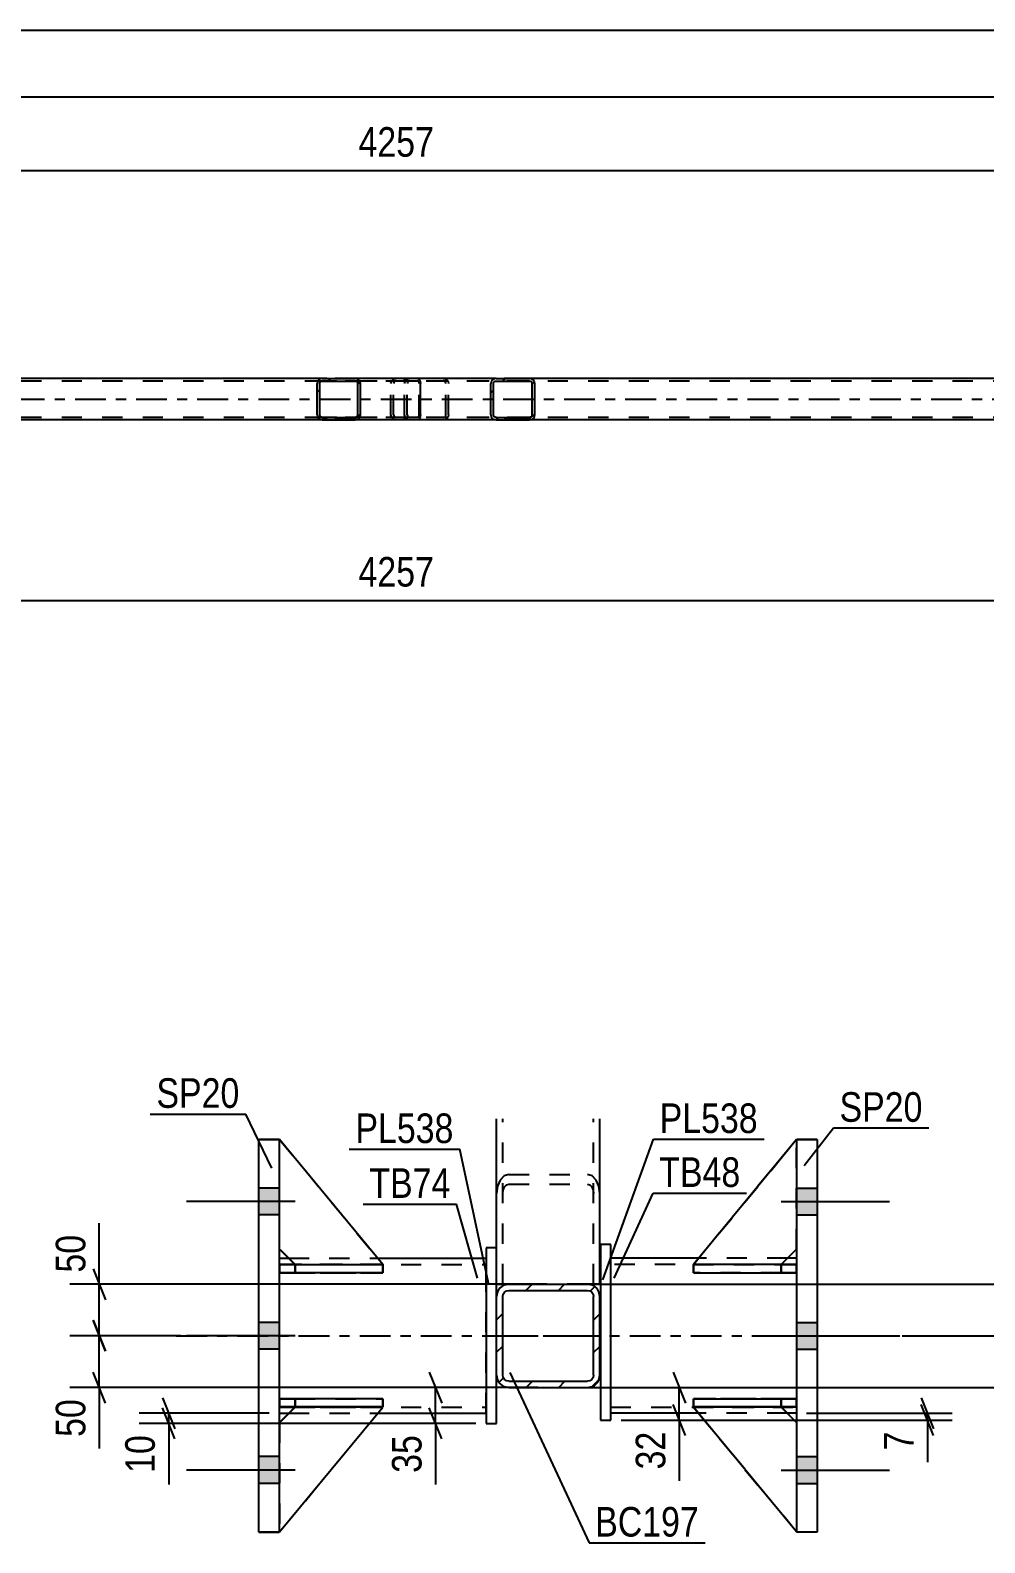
# Model space of a CAD drawing. Header units: millimetres. Extents: x -121 to 720, y -428 to 166.
# Drawn here: x 119.4 to 211.8, y -315.6 to -169.1 of the extents above; entities that cross this region are included whole.
import ezdxf

# ---------------------------------------------------------------- set-up
doc = ezdxf.new("R2010")
doc.units = ezdxf.units.MM
doc.linetypes.add('DXK_LINE_DOT2', pattern=[3.9198, 1.9599, -1.9599])
doc.linetypes.add('DXK_LINE_DOT3', pattern=[5.9187, 2.979, -0.9799, 0.9799, -0.9799])
doc.styles.add('Arial Narrow', font='ARIALN.TTF', dxfattribs={"height": 0.2})

# ---------------------------------------------------------------- blocks, each defined once
blk = doc.blocks.new('Part-318895430-5727 - 5565')
at = {"linetype": 'Continuous'}
h = blk.add_hatch(dxfattribs=at)
h.set_pattern_fill('', scale=0.7, style=0, pattern_type=0)
h.set_pattern_definition([(45, (168.1936, -203.1576), (-1.57154, 1.57154), [])])
h.paths.add_polyline_path([(168.23, -203.34), (168.19, -203.16), (168.08, -203), (167.92, -202.9), (167.72, -202.86), (164.49, -202.86), (164.29, -202.9), (164.13, -203), (164.01, -203.16), (163.98, -203.34), (163.98, -206.38), (164.01, -206.57), (164.13, -206.72), (164.29, -206.82), (164.49, -206.86), (167.72, -206.86), (167.92, -206.82), (168.08, -206.72), (168.19, -206.57), (168.23, -206.38)])
h.paths.add_polyline_path([(167.96, -206.47), (167.9, -206.55), (167.82, -206.6), (167.72, -206.62), (164.49, -206.62), (164.39, -206.6), (164.31, -206.55), (164.25, -206.47), (164.23, -206.38), (164.23, -203.34), (164.25, -203.25), (164.31, -203.17), (164.39, -203.12), (164.49, -203.1), (167.72, -203.1), (167.82, -203.12), (167.9, -203.17), (167.96, -203.25), (167.98, -203.34), (167.98, -206.38)])
at = {"color": 7, "linetype": 'DXK_LINE_DOT2'}
for p, q in [((155.63, -203.34), (155.67, -203.16)), ((155.63, -206.38), (155.63, -203.34)), ((155.9, -203.25), (155.88, -203.34)), ((155.88, -206.38), (155.88, -203.34)), ((155.96, -203.17), (155.9, -203.25)), ((155.94, -202.9), (156.14, -202.86)), ((156.04, -203.12), (155.96, -203.17)), ((156.14, -203.1), (156.04, -203.12)), ((156.9, -202.86), (156.14, -202.86)), ((167.72, -203.1), (156.14, -203.1)), ((159.37, -202.86), (159.57, -202.9)), ((159.47, -203.12), (159.37, -203.1)), ((159.55, -203.17), (159.47, -203.12)), ((159.61, -203.25), (159.55, -203.17)), ((159.63, -203.34), (159.61, -203.25)), ((159.63, -206.38), (159.63, -203.34)), ((159.84, -203.16), (159.88, -203.34)), ((159.88, -206.38), (159.88, -203.34)), ((167.72, -202.86), (164.49, -202.86)), ((155.67, -206.57), (155.63, -206.38)), ((155.88, -206.38), (155.9, -206.47)), ((155.9, -206.47), (155.96, -206.55)), ((159.55, -206.55), (159.61, -206.47)), ((159.61, -206.47), (159.63, -206.38)), ((159.88, -206.38), (159.84, -206.57)), ((156.14, -206.86), (155.94, -206.82)), ((155.96, -206.55), (156.04, -206.6)), ((156.04, -206.6), (156.14, -206.62)), ((167.72, -206.62), (156.14, -206.62)), ((156.9, -206.86), (156.14, -206.86)), ((159.37, -206.62), (159.47, -206.6)), ((159.57, -206.82), (159.37, -206.86)), ((159.47, -206.6), (159.55, -206.55)), ((164.49, -206.86), (167.72, -206.86))]:
    blk.add_line(p, q, dxfattribs=at)
at = {"color": 2, "linetype": 'Continuous'}
for p, q in [((164.49, -202.86), (156.9, -202.86)), ((164.01, -203.16), (163.98, -203.34)), ((163.98, -206.38), (163.98, -203.34)), ((164.23, -203.34), (164.25, -203.25)), ((164.23, -206.38), (164.23, -203.34)), ((164.25, -203.25), (164.31, -203.17)), ((164.49, -202.86), (164.29, -202.9)), ((164.31, -203.17), (164.39, -203.12)), ((164.39, -203.12), (164.49, -203.1)), ((164.49, -202.86), (167.72, -202.86)), ((164.49, -203.1), (167.72, -203.1)), ((167.92, -202.9), (167.72, -202.86)), ((167.72, -203.1), (167.82, -203.12)), ((167.82, -203.12), (167.9, -203.17)), ((167.9, -203.17), (167.96, -203.25)), ((167.96, -203.25), (167.98, -203.34)), ((167.98, -206.38), (167.98, -203.34)), ((168.23, -203.34), (168.19, -203.16)), ((168.23, -206.38), (168.23, -203.34)), ((163.98, -206.38), (164.01, -206.57)), ((164.25, -206.47), (164.23, -206.38)), ((164.31, -206.55), (164.25, -206.47)), ((167.96, -206.47), (167.9, -206.55)), ((167.98, -206.38), (167.96, -206.47)), ((168.19, -206.57), (168.23, -206.38)), ((164.49, -206.86), (156.9, -206.86)), ((164.29, -206.82), (164.49, -206.86)), ((164.39, -206.6), (164.31, -206.55)), ((164.49, -206.62), (164.39, -206.6)), ((164.49, -206.62), (167.72, -206.62)), ((164.49, -206.86), (167.72, -206.86)), ((167.82, -206.6), (167.72, -206.62)), ((167.72, -206.86), (167.92, -206.82)), ((167.9, -206.55), (167.82, -206.6))]:
    blk.add_line(p, q, dxfattribs=at)
at = {"color": 7, "linetype": 'DXK_LINE_DOT2'}
for centre, start, end in [((156.12, -203.36), 110.7583, 155.68), ((159.39, -203.36), 24.32, 69.2417), ((156.12, -206.36), 204.32, 249.2417), ((159.39, -206.36), 290.7583, 335.68)]:
    blk.add_arc(centre, 0.496, start, end, dxfattribs=at)
at = {"color": 2, "linetype": 'Continuous'}
for centre, start, end in [((164.47, -203.36), 110.7583, 155.68), ((167.74, -203.36), 24.32, 69.2417), ((164.47, -206.36), 204.32, 249.2417), ((167.74, -206.36), 290.7583, 335.68)]:
    blk.add_arc(centre, 0.496, start, end, dxfattribs=at)
blk = doc.blocks.new('Part-318895430-5728 - 5565')
at = {"linetype": 'Continuous'}
h = blk.add_hatch(dxfattribs=at)
h.set_pattern_fill('', scale=0.7, style=0, pattern_type=0)
h.set_pattern_definition([(45, (151.3095, -203.1576), (-1.57154, 1.57154), [])])
h.paths.add_polyline_path([(151.35, -203.34), (151.31, -203.16), (151.2, -203), (151.04, -202.9), (150.84, -202.86), (147.66, -202.86), (147.47, -202.9), (147.31, -203), (147.2, -203.16), (147.16, -203.34), (147.16, -206.38), (147.2, -206.57), (147.31, -206.72), (147.47, -206.82), (147.66, -206.86), (150.84, -206.86), (151.04, -206.82), (151.2, -206.72), (151.31, -206.57), (151.35, -206.38)])
h.paths.add_polyline_path([(151.08, -206.47), (151.02, -206.55), (150.94, -206.6), (150.84, -206.62), (147.66, -206.62), (147.56, -206.6), (147.48, -206.55), (147.43, -206.47), (147.41, -206.38), (147.41, -203.34), (147.43, -203.25), (147.48, -203.17), (147.56, -203.12), (147.66, -203.1), (150.84, -203.1), (150.94, -203.12), (151.02, -203.17), (151.08, -203.25), (151.1, -203.34), (151.1, -206.38)])
at = {"color": 2, "linetype": 'Continuous'}
for p, q in [((147.2, -203.16), (147.16, -203.34)), ((147.16, -206.38), (147.16, -203.34)), ((147.41, -203.34), (147.43, -203.25)), ((147.41, -206.38), (147.41, -203.34)), ((147.43, -203.25), (147.48, -203.17)), ((147.66, -202.86), (147.47, -202.9)), ((147.48, -203.17), (147.56, -203.12)), ((147.56, -203.12), (147.66, -203.1)), ((147.66, -202.86), (150.84, -202.86)), ((147.66, -203.1), (150.84, -203.1)), ((156.9, -202.86), (150.84, -202.86)), ((151.04, -202.9), (150.84, -202.86)), ((150.84, -203.1), (150.94, -203.12)), ((150.94, -203.12), (151.02, -203.17)), ((151.02, -203.17), (151.08, -203.25)), ((151.08, -203.25), (151.1, -203.34)), ((151.1, -206.38), (151.1, -203.34)), ((151.35, -203.34), (151.31, -203.16)), ((151.35, -206.38), (151.35, -203.34)), ((156.9, -202.86), (157.01, -202.9)), ((157.01, -202.9), (157.09, -203)), ((157.09, -203), (157.15, -203.16)), ((157.15, -203.16), (157.17, -203.34)), ((157.17, -206.38), (157.17, -203.34)), ((147.16, -206.38), (147.2, -206.57)), ((147.43, -206.47), (147.41, -206.38)), ((147.48, -206.55), (147.43, -206.47)), ((151.08, -206.47), (151.02, -206.55)), ((151.1, -206.38), (151.08, -206.47)), ((151.31, -206.57), (151.35, -206.38)), ((157.17, -206.38), (157.15, -206.57)), ((147.47, -206.82), (147.66, -206.86)), ((147.56, -206.6), (147.48, -206.55)), ((147.66, -206.62), (147.56, -206.6)), ((147.66, -206.62), (150.84, -206.62)), ((147.66, -206.86), (150.84, -206.86)), ((150.94, -206.6), (150.84, -206.62)), ((150.84, -206.86), (151.04, -206.82)), ((156.9, -206.86), (150.84, -206.86)), ((151.02, -206.55), (150.94, -206.6)), ((157.01, -206.82), (156.9, -206.86)), ((157.09, -206.72), (157.01, -206.82)), ((157.15, -206.57), (157.09, -206.72))]:
    blk.add_line(p, q, dxfattribs=at)
at = {"color": 7, "linetype": 'DXK_LINE_DOT2'}
for p, q in [((150.84, -202.86), (147.66, -202.86)), ((156.9, -203.1), (147.66, -203.1)), ((154.31, -203.34), (154.35, -203.16)), ((154.31, -206.38), (154.31, -203.34)), ((154.58, -203.25), (154.56, -203.34)), ((154.56, -206.38), (154.56, -203.34)), ((154.63, -203.17), (154.58, -203.25)), ((154.62, -202.9), (154.81, -202.86)), ((154.71, -203.12), (154.63, -203.17)), ((154.81, -203.1), (154.71, -203.12)), ((155.63, -203.1), (155.63, -202.86)), ((156.95, -203.12), (156.9, -203.1)), ((157, -203.17), (156.95, -203.12)), ((157.03, -203.25), (157, -203.17)), ((157.04, -203.34), (157.03, -203.25)), ((157.04, -206.38), (157.04, -203.34)), ((154.35, -206.57), (154.31, -206.38)), ((154.56, -206.38), (154.58, -206.47)), ((154.58, -206.47), (154.63, -206.55)), ((157, -206.55), (157.03, -206.47)), ((157.03, -206.47), (157.04, -206.38)), ((156.9, -206.62), (147.66, -206.62)), ((150.84, -206.86), (147.66, -206.86)), ((154.81, -206.86), (154.62, -206.82)), ((154.63, -206.55), (154.66, -206.57)), ((154.66, -206.57), (154.71, -206.6)), ((154.71, -206.6), (154.81, -206.62)), ((155.63, -206.86), (155.63, -206.62)), ((156.9, -206.62), (156.95, -206.6)), ((156.95, -206.6), (157, -206.55))]:
    blk.add_line(p, q, dxfattribs=at)
at = {"color": 2, "linetype": 'Continuous'}
for centre, start, end in [((147.65, -203.36), 111.1941, 156.1506), ((150.86, -203.36), 23.8494, 68.8059), ((147.65, -206.37), 203.8494, 248.8059), ((150.86, -206.37), 291.1941, 336.1506)]:
    blk.add_arc(centre, 0.492, start, end, dxfattribs=at)
at = {"color": 7, "linetype": 'DXK_LINE_DOT2'}
for centre, start, end in [((154.8, -203.36), 111.1941, 156.1506), ((154.8, -206.37), 203.8494, 248.8059)]:
    blk.add_arc(centre, 0.492, start, end, dxfattribs=at)
blk = doc.blocks.new('Part-318895430-5753 - 5565')
at = {"color": 7, "linetype": 'DXK_LINE_DOT2'}
for p, q in [((559.5, -203.1), (-24.24, -203.1)), ((508.26, -202.86), (62.53, -202.86)), ((167.72, -202.86), (147.66, -202.86)), ((559.5, -206.62), (-24.24, -206.62)), ((508.26, -206.86), (-14.13, -206.86)), ((167.72, -206.86), (147.66, -206.86))]:
    blk.add_line(p, q, dxfattribs=at)
at = {"color": 2, "linetype": 'Continuous'}
for p, q in [((147.66, -202.86), (82.59, -202.86)), ((232.79, -202.86), (167.72, -202.86)), ((147.66, -206.86), (82.59, -206.86)), ((232.79, -206.86), (167.72, -206.86))]:
    blk.add_line(p, q, dxfattribs=at)
at = {"color": 7, "linetype": 'DXK_LINE_DOT3'}
blk.add_line((-24.24, -204.86), (559.5, -204.86), dxfattribs=at)
blk = doc.blocks.new('Part-318895430-1267 - 1250')
at = {"color": 2, "linetype": 'Continuous'}
for p, q in [((143.53, -276.53), (143.53, -276.53)), ((143.53, -276.53), (143.53, -276.54)), ((153.53, -288.64), (143.53, -276.53)), ((145.02, -288.63), (143.53, -287.14)), ((152.28, -288.64), (153.53, -288.64)), ((153.53, -288.64), (153.53, -288.64))]:
    blk.add_line(p, q, dxfattribs=at)
at = {"color": 7, "linetype": 'DXK_LINE_DOT2'}
for p, q in [((143.53, -276.53), (153.53, -288.64)), ((143.53, -287.14), (143.53, -276.54)), ((145.03, -288.64), (143.53, -287.14)), ((145.03, -288.64), (145.02, -288.63)), ((153.53, -288.64), (145.03, -288.64)), ((145.03, -288.64), (145.03, -288.64)), ((145.03, -288.64), (152.28, -288.64))]:
    blk.add_line(p, q, dxfattribs=at)
blk = doc.blocks.new('Part-318895430-1263 - 1250')
at = {"color": 2, "linetype": 'Continuous'}
for p, q in [((183.58, -301.63), (193.58, -301.63)), ((183.58, -301.63), (183.58, -302.43)), ((193.58, -301.63), (193.58, -301.63)), ((193.58, -302.43), (193.58, -301.63)), ((193.58, -302.43), (183.58, -302.43))]:
    blk.add_line(p, q, dxfattribs=at)
at = {"color": 7, "linetype": 'DXK_LINE_DOT2'}
for p, q in [((192.08, -301.63), (183.58, -301.63)), ((193.58, -301.63), (192.08, -301.63)), ((192.08, -301.63), (192.08, -302.43)), ((193.58, -301.63), (193.58, -301.63)), ((183.58, -302.43), (192.08, -302.43)), ((192.08, -302.43), (193.58, -302.43))]:
    blk.add_line(p, q, dxfattribs=at)
blk = doc.blocks.new('Part-318895430-1471 - 1250')
at = {"color": 7, "linetype": 'DXK_LINE_DOT2'}
for p, q in [((183.58, -302.44), (192.08, -302.44)), ((193.58, -314.53), (183.58, -302.44)), ((183.58, -302.44), (183.58, -302.44)), ((192.08, -302.44), (183.58, -302.44)), ((183.58, -302.44), (193.58, -314.53)), ((192.08, -302.44), (193.58, -303.94)), ((192.08, -302.44), (192.08, -302.44)), ((193.58, -303.94), (192.08, -302.44)), ((193.58, -303.94), (193.58, -314.53))]:
    blk.add_line(p, q, dxfattribs=at)
blk = doc.blocks.new('Part-318895430-1264 - 1250')
at = {"color": 7, "linetype": 'DXK_LINE_DOT2'}
for p, q in [((145.03, -302.44), (143.53, -303.94)), ((143.53, -314.53), (153.53, -302.44)), ((143.53, -303.94), (145.03, -302.44)), ((143.53, -314.53), (153.53, -302.44)), ((153.53, -302.44), (145.03, -302.44)), ((145.03, -302.44), (145.03, -302.44)), ((145.03, -302.44), (153.53, -302.44)), ((153.53, -302.44), (153.53, -302.44)), ((143.53, -303.94), (143.53, -314.53))]:
    blk.add_line(p, q, dxfattribs=at)
blk = doc.blocks.new('Part-318895430-1450 - 1250')
at = {"color": 2, "linetype": 'Continuous'}
for p, q in [((175.58, -286.7), (174.58, -286.7)), ((174.58, -286.7), (174.58, -303.7)), ((175.58, -303.7), (175.58, -286.7)), ((174.58, -303.7), (175.58, -303.7))]:
    blk.add_line(p, q, dxfattribs=at)
blk = doc.blocks.new('Part-318895430-1265 - 1250')
at = {"color": 2, "linetype": 'Continuous'}
for p, q in [((145.03, -302.44), (143.53, -303.94)), ((143.53, -314.53), (153.53, -302.44)), ((153.53, -302.44), (145.03, -302.44)), ((145.03, -302.44), (145.03, -302.44)), ((153.53, -302.44), (153.53, -302.44))]:
    blk.add_line(p, q, dxfattribs=at)
at = {"color": 7, "linetype": 'DXK_LINE_DOT2'}
for p, q in [((143.53, -303.94), (145.03, -302.44)), ((143.53, -314.53), (153.53, -302.44)), ((145.03, -302.44), (153.53, -302.44)), ((143.53, -303.94), (143.53, -314.53))]:
    blk.add_line(p, q, dxfattribs=at)
blk = doc.blocks.new('Bolt-318895430-1529 - 1250')
at = {"linetype": 'Continuous'}
for points in [[(143.53, -283.84), (143.53, -281.24), (141.53, -281.24), (141.53, -283.84)], [(143.53, -283.84), (143.53, -281.24), (141.53, -281.24), (141.53, -283.84)], [(143.53, -283.84), (143.53, -281.24), (141.53, -281.24), (141.53, -283.84)], [(143.53, -296.84), (143.53, -294.24), (141.53, -294.24), (141.53, -296.84)], [(143.53, -296.84), (143.53, -294.24), (141.53, -294.24), (141.53, -296.84)], [(143.53, -309.84), (143.53, -307.24), (141.53, -307.24), (141.53, -309.84)], [(143.53, -309.84), (143.53, -307.24), (141.53, -307.24), (141.53, -309.84)], [(143.53, -309.84), (143.53, -307.24), (141.53, -307.24), (141.53, -309.84)]]:
    blk.add_hatch(color=1, dxfattribs=at).paths.add_polyline_path(points)
at = {"color": 1, "linetype": 'Continuous'}
for p, q in [((145.03, -282.54), (134.53, -282.54)), ((145.03, -282.54), (134.53, -282.54)), ((145.03, -282.54), (134.53, -282.54)), ((143.53, -281.24), (141.53, -281.24)), ((143.53, -281.24), (141.53, -281.24)), ((143.53, -281.24), (141.53, -281.24)), ((143.53, -283.84), (141.53, -283.84)), ((143.53, -283.84), (141.53, -283.84)), ((143.53, -283.84), (141.53, -283.84)), ((143.53, -294.24), (141.53, -294.24)), ((143.53, -294.24), (141.53, -294.24)), ((145.03, -295.54), (134.53, -295.54)), ((145.03, -295.54), (134.53, -295.54)), ((143.53, -296.84), (141.53, -296.84)), ((143.53, -296.84), (141.53, -296.84)), ((143.53, -307.24), (141.53, -307.24)), ((143.53, -307.24), (141.53, -307.24)), ((143.53, -307.24), (141.53, -307.24)), ((145.03, -308.54), (134.53, -308.54)), ((145.03, -308.54), (134.53, -308.54)), ((145.03, -308.54), (134.53, -308.54)), ((143.53, -309.84), (141.53, -309.84)), ((143.53, -309.84), (141.53, -309.84)), ((143.53, -309.84), (141.53, -309.84))]:
    blk.add_line(p, q, dxfattribs=at)
blk = doc.blocks.new('Part-318895430-1266 - 1250')
at = {"color": 7, "linetype": 'DXK_LINE_DOT2'}
for p, q in [((143.53, -287.14), (143.53, -276.53)), ((143.53, -276.53), (153.53, -288.64)), ((143.53, -276.53), (153.53, -288.64)), ((145.03, -288.64), (143.53, -287.14)), ((145.03, -288.64), (143.53, -287.14)), ((153.53, -288.64), (145.03, -288.64)), ((145.03, -288.64), (145.03, -288.64)), ((145.03, -288.64), (153.53, -288.64)), ((153.53, -288.64), (153.53, -288.64))]:
    blk.add_line(p, q, dxfattribs=at)
blk = doc.blocks.new('Part-318895430-1268 - 1250')
at = {"color": 7, "linetype": 'DXK_LINE_DOT2'}
for p, q in [((143.53, -288.63), (145.03, -288.63)), ((153.3, -288.63), (143.53, -288.63)), ((143.53, -288.63), (143.53, -288.63)), ((143.53, -288.63), (143.53, -289.43)), ((143.53, -288.63), (143.53, -289.43)), ((145.03, -289.43), (143.53, -289.43)), ((143.53, -289.43), (153.53, -289.43)), ((143.53, -289.43), (143.53, -289.43)), ((145.03, -288.63), (153.53, -288.63)), ((145.03, -288.63), (145.03, -289.43)), ((153.53, -289.43), (145.03, -289.43)), ((153.53, -288.63), (153.53, -289.43))]:
    blk.add_line(p, q, dxfattribs=at)
blk = doc.blocks.new('Part-318895430-1390 - 1250')
at = {"color": 7, "linetype": 'DXK_LINE_DOT2'}
for p, q in [((164.53, -290.55), (164.53, -274.53)), ((165.13, -290.55), (165.13, -274.53)), ((173.93, -290.55), (173.93, -274.53)), ((174.53, -290.55), (174.53, -274.53)), ((164.62, -281.07), (164.53, -281.78)), ((164.88, -280.47), (164.62, -281.07)), ((165.27, -280.06), (164.88, -280.47)), ((165.18, -281.43), (165.31, -281.12)), ((165.73, -279.92), (165.27, -280.06)), ((165.31, -281.12), (165.5, -280.92)), ((165.5, -280.92), (165.73, -280.85)), ((165.73, -279.92), (173.33, -279.92)), ((165.73, -280.85), (173.33, -280.85)), ((173.79, -280.06), (173.33, -279.92)), ((173.33, -280.85), (173.56, -280.92)), ((173.56, -280.92), (173.75, -281.12)), ((173.75, -281.12), (173.88, -281.43)), ((174.18, -280.47), (173.79, -280.06)), ((174.44, -281.07), (174.18, -280.47)), ((174.53, -281.78), (174.44, -281.07)), ((165.13, -281.78), (165.18, -281.43)), ((173.88, -281.43), (173.93, -281.78)), ((164.53, -290.55), (174.53, -290.55))]:
    blk.add_line(p, q, dxfattribs=at)
blk = doc.blocks.new('Part-318895430-1269 - 1250')
at = {"color": 7, "linetype": 'DXK_LINE_DOT2'}
for p, q in [((143.53, -301.63), (145.03, -301.63)), ((153.53, -301.63), (143.53, -301.63)), ((143.53, -301.63), (143.53, -301.63)), ((143.53, -301.63), (143.53, -302.43)), ((143.53, -301.63), (143.53, -302.43)), ((145.03, -301.63), (153.53, -301.63)), ((145.03, -301.63), (145.03, -302.43)), ((153.53, -301.63), (153.53, -302.43)), ((145.03, -302.43), (143.53, -302.43)), ((143.53, -302.43), (153.53, -302.43)), ((143.53, -302.43), (143.53, -302.43)), ((153.53, -302.43), (145.03, -302.43))]:
    blk.add_line(p, q, dxfattribs=at)
blk = doc.blocks.new('Part-318895430-1270 - 1250')
at = {"color": 2, "linetype": 'Continuous'}
for p, q in [((143.53, -289.43), (143.53, -288.63)), ((143.53, -288.63), (152.28, -288.63)), ((153.53, -289.43), (143.53, -289.43)), ((143.53, -289.43), (143.53, -289.43)), ((153.53, -288.63), (153.52, -288.63)), ((153.53, -289.43), (153.53, -288.63))]:
    blk.add_line(p, q, dxfattribs=at)
at = {"color": 7, "linetype": 'DXK_LINE_DOT2'}
for p, q in [((145.03, -288.63), (143.53, -288.63)), ((143.53, -289.43), (145.03, -289.43)), ((145.03, -289.43), (145.03, -288.63)), ((145.03, -288.63), (153.52, -288.63)), ((145.03, -289.43), (153.53, -289.43))]:
    blk.add_line(p, q, dxfattribs=at)
blk = doc.blocks.new('Part-318895430-1271 - 1250')
at = {"color": 2, "linetype": 'Continuous'}
for p, q in [((143.53, -302.43), (143.53, -301.63)), ((153.53, -301.63), (143.53, -301.63)), ((153.53, -302.43), (153.53, -301.63)), ((153.53, -302.43), (143.53, -302.43)), ((143.53, -302.43), (143.53, -302.43))]:
    blk.add_line(p, q, dxfattribs=at)
at = {"color": 7, "linetype": 'DXK_LINE_DOT2'}
for p, q in [((145.03, -301.63), (143.53, -301.63)), ((145.03, -302.43), (145.03, -301.63)), ((153.53, -301.63), (145.03, -301.63)), ((143.53, -302.43), (145.03, -302.43)), ((145.03, -302.43), (153.53, -302.43))]:
    blk.add_line(p, q, dxfattribs=at)
blk = doc.blocks.new('Part-318895430-1474 - 1250')
at = {"color": 2, "linetype": 'Continuous'}
for p, q in [((193.58, -276.53), (183.58, -288.64)), ((193.58, -276.54), (193.58, -276.53)), ((193.58, -276.53), (193.58, -276.53)), ((192.09, -288.63), (193.58, -287.14)), ((184.83, -288.64), (183.58, -288.64)), ((183.58, -288.64), (183.58, -288.64))]:
    blk.add_line(p, q, dxfattribs=at)
at = {"color": 7, "linetype": 'DXK_LINE_DOT2'}
for p, q in [((193.58, -276.53), (183.58, -288.64)), ((193.58, -287.14), (193.58, -276.54)), ((192.08, -288.64), (193.58, -287.14)), ((192.08, -288.64), (183.58, -288.64)), ((192.08, -288.64), (184.83, -288.64)), ((192.08, -288.64), (192.09, -288.63)), ((192.08, -288.64), (192.08, -288.64))]:
    blk.add_line(p, q, dxfattribs=at)
blk = doc.blocks.new('Part-318895430-1287 - 1250')
at = {"color": 2, "linetype": 'Continuous'}
for p, q in [((193.58, -276.54), (195.58, -276.54)), ((193.58, -276.54), (193.58, -276.54)), ((193.58, -276.54), (193.58, -314.54)), ((195.58, -276.54), (195.58, -276.54)), ((195.58, -276.54), (195.58, -314.54)), ((195.58, -314.54), (193.58, -314.54))]:
    blk.add_line(p, q, dxfattribs=at)
at = {"color": 7, "linetype": 'DXK_LINE_DOT2'}
for p, q in [((195.58, -276.54), (193.58, -276.54)), ((193.58, -276.54), (193.58, -276.54)), ((195.58, -276.54), (195.58, -276.54)), ((195.58, -314.54), (193.58, -314.54))]:
    blk.add_line(p, q, dxfattribs=at)
blk = doc.blocks.new('Part-318895430-1416 - 1250')
at = {"linetype": 'Continuous'}
h = blk.add_hatch(dxfattribs=at)
h.set_pattern_fill('', scale=0.7, style=0, pattern_type=0)
h.set_pattern_definition([(45, (173.7887, -300.4556), (-1.57154, 1.57154), [])])
h.paths.add_polyline_path([(173.33, -300.55), (173.79, -300.46), (174.18, -300.2), (174.44, -299.81), (174.53, -299.35), (174.53, -291.75), (174.44, -291.29), (174.18, -290.9), (173.79, -290.64), (173.33, -290.55), (165.73, -290.55), (165.27, -290.64), (164.88, -290.9), (164.62, -291.29), (164.53, -291.75), (164.53, -299.35), (164.62, -299.81), (164.88, -300.2), (165.27, -300.46), (165.73, -300.55)])
h.paths.add_polyline_path([(165.73, -299.95), (165.5, -299.9), (165.31, -299.77), (165.18, -299.58), (165.13, -299.35), (165.13, -291.75), (165.18, -291.52), (165.31, -291.32), (165.5, -291.19), (165.73, -291.15), (173.33, -291.15), (173.56, -291.19), (173.75, -291.32), (173.88, -291.52), (173.93, -291.75), (173.93, -299.35), (173.88, -299.58), (173.75, -299.77), (173.56, -299.9), (173.33, -299.95)])
at = {"color": 2, "linetype": 'Continuous'}
for p, q in [((164.62, -291.29), (164.53, -291.75)), ((165.18, -291.52), (165.31, -291.32)), ((165.73, -290.55), (165.27, -290.64)), ((165.31, -291.32), (165.5, -291.19)), ((165.5, -291.19), (165.73, -291.15)), ((165.73, -290.55), (173.33, -290.55)), ((165.73, -291.15), (173.33, -291.15)), ((173.79, -290.64), (173.33, -290.55)), ((173.33, -291.15), (173.56, -291.19)), ((173.56, -291.19), (173.75, -291.32)), ((173.75, -291.32), (173.88, -291.52)), ((174.53, -291.75), (174.44, -291.29)), ((164.53, -299.35), (164.53, -291.75)), ((165.13, -291.75), (165.18, -291.52)), ((165.13, -299.35), (165.13, -291.75)), ((173.88, -291.52), (173.93, -291.75)), ((173.93, -299.35), (173.93, -291.75)), ((174.53, -299.35), (174.53, -291.75)), ((164.53, -299.35), (164.62, -299.81)), ((165.18, -299.58), (165.13, -299.35)), ((165.31, -299.77), (165.18, -299.58)), ((165.5, -299.9), (165.31, -299.77)), ((165.73, -299.95), (165.5, -299.9)), ((165.73, -299.95), (173.33, -299.95)), ((173.56, -299.9), (173.33, -299.95)), ((173.75, -299.77), (173.56, -299.9)), ((173.88, -299.58), (173.75, -299.77)), ((173.93, -299.35), (173.88, -299.58)), ((174.44, -299.81), (174.53, -299.35)), ((165.27, -300.46), (165.73, -300.55)), ((165.73, -300.55), (173.33, -300.55)), ((173.33, -300.55), (173.79, -300.46))]:
    blk.add_line(p, q, dxfattribs=at)
at = {"color": 7, "linetype": 'DXK_LINE_DOT3'}
blk.add_line((169.53, -295.55), (169.53, -295.55), dxfattribs=at)
at = {"color": 2, "linetype": 'Continuous'}
for centre, start, end in [((165.73, -291.75), 112.5, 157.5), ((173.33, -291.75), 22.5, 67.5), ((165.73, -299.35), 202.5, 247.5), ((173.33, -299.35), 292.5, 337.5)]:
    blk.add_arc(centre, 1.2, start, end, dxfattribs=at)
blk = doc.blocks.new('Part-318895430-1292 - 1250')
at = {"color": 2, "linetype": 'Continuous'}
for p, q in [((141.53, -276.54), (141.53, -276.54)), ((141.53, -276.54), (143.53, -276.54)), ((141.53, -314.54), (141.53, -276.54)), ((143.53, -276.54), (143.53, -276.54)), ((143.53, -314.54), (143.53, -276.54)), ((143.53, -314.54), (141.53, -314.54))]:
    blk.add_line(p, q, dxfattribs=at)
at = {"color": 7, "linetype": 'DXK_LINE_DOT2'}
for p, q in [((143.53, -276.54), (141.53, -276.54)), ((141.53, -276.54), (141.53, -276.54)), ((143.53, -276.54), (143.53, -276.54)), ((141.53, -314.54), (143.53, -314.54))]:
    blk.add_line(p, q, dxfattribs=at)
blk = doc.blocks.new('Part-318895430-1455 - 1250')
at = {"color": 2, "linetype": 'Continuous'}
for p, q in [((164.53, -287.03), (163.53, -287.03)), ((163.53, -287.03), (163.53, -304.03)), ((164.53, -291.75), (164.53, -287.03)), ((164.53, -304.03), (164.53, -299.35)), ((163.53, -304.03), (164.53, -304.03))]:
    blk.add_line(p, q, dxfattribs=at)
at = {"color": 7, "linetype": 'DXK_LINE_DOT2'}
blk.add_line((164.53, -299.35), (164.53, -291.75), dxfattribs=at)
blk = doc.blocks.new('Part-318895430-1391 - 1250')
at = {"color": 2, "linetype": 'Continuous'}
for p, q in [((164.53, -287.03), (164.53, -274.53)), ((174.53, -290.55), (174.53, -274.53)), ((165.73, -290.55), (164.53, -290.55)), ((174.53, -290.55), (173.33, -290.55))]:
    blk.add_line(p, q, dxfattribs=at)
at = {"color": 7, "linetype": 'DXK_LINE_DOT2'}
for p, q in [((165.13, -290.55), (165.13, -274.53)), ((173.93, -290.55), (173.93, -274.53)), ((164.53, -290.55), (164.53, -287.03)), ((173.33, -290.55), (165.73, -290.55)), ((173.75, -290.55), (173.79, -290.55)), ((173.79, -290.55), (173.88, -290.55)), ((173.88, -290.55), (173.93, -290.55))]:
    blk.add_line(p, q, dxfattribs=at)
blk = doc.blocks.new('Part-318895430-1476 - 1250')
at = {"color": 7, "linetype": 'DXK_LINE_DOT2'}
for p, q in [((183.58, -302.43), (183.58, -301.63)), ((183.58, -301.63), (192.08, -301.63)), ((193.58, -301.63), (183.58, -301.63)), ((192.08, -302.43), (192.08, -301.63)), ((192.08, -301.63), (193.58, -301.63)), ((193.58, -302.43), (193.58, -301.63)), ((193.58, -302.43), (193.58, -301.63)), ((193.58, -301.63), (193.58, -301.63)), ((192.08, -302.43), (183.58, -302.43)), ((183.58, -302.43), (193.58, -302.43)), ((193.58, -302.43), (192.08, -302.43)), ((193.58, -302.43), (193.58, -302.43))]:
    blk.add_line(p, q, dxfattribs=at)
blk = doc.blocks.new('Part-318895430-1435 - 1250')
at = {"color": 2, "linetype": 'Continuous'}
for p, q in [((184.08, -288.04), (175.58, -288.04)), ((193.58, -288.04), (192.69, -288.04)), ((184.07, -303.04), (175.58, -303.04)), ((193.58, -303.04), (192.67, -303.04))]:
    blk.add_line(p, q, dxfattribs=at)
at = {"color": 7, "linetype": 'DXK_LINE_DOT2'}
for p, q in [((175.58, -303.04), (175.58, -288.04)), ((192.69, -288.04), (184.08, -288.04)), ((193.58, -288.04), (193.58, -303.04)), ((193.58, -288.64), (175.58, -288.64)), ((175.58, -302.44), (193.58, -302.44)), ((192.67, -303.04), (184.07, -303.04))]:
    blk.add_line(p, q, dxfattribs=at)
at = {"color": 7, "linetype": 'DXK_LINE_DOT3'}
blk.add_line((165.58, -295.54), (203.58, -295.54), dxfattribs=at)
blk = doc.blocks.new('Bolt-318895430-1530 - 1250')
at = {"linetype": 'Continuous'}
for points in [[(195.58, -283.84), (195.58, -281.24), (193.58, -281.24), (193.58, -283.84)], [(195.58, -283.84), (195.58, -281.24), (193.58, -281.24), (193.58, -283.84)], [(195.58, -283.84), (195.58, -281.24), (193.58, -281.24), (193.58, -283.84)], [(195.58, -296.84), (195.58, -294.24), (193.58, -294.24), (193.58, -296.84)], [(195.58, -296.84), (195.58, -294.24), (193.58, -294.24), (193.58, -296.84)], [(195.58, -309.84), (195.58, -307.24), (193.58, -307.24), (193.58, -309.84)], [(195.58, -309.84), (195.58, -307.24), (193.58, -307.24), (193.58, -309.84)], [(195.58, -309.84), (195.58, -307.24), (193.58, -307.24), (193.58, -309.84)]]:
    blk.add_hatch(color=1, dxfattribs=at).paths.add_polyline_path(points)
at = {"color": 1, "linetype": 'Continuous'}
for p, q in [((192.08, -282.54), (202.58, -282.54)), ((192.08, -282.54), (202.58, -282.54)), ((192.08, -282.54), (202.58, -282.54)), ((193.58, -281.24), (195.58, -281.24)), ((193.58, -281.24), (195.58, -281.24)), ((193.58, -281.24), (195.58, -281.24)), ((193.58, -283.84), (195.58, -283.84)), ((193.58, -283.84), (195.58, -283.84)), ((193.58, -283.84), (195.58, -283.84)), ((193.58, -294.24), (195.58, -294.24)), ((193.58, -294.24), (195.58, -294.24)), ((192.08, -295.54), (202.58, -295.54)), ((192.08, -295.54), (202.58, -295.54)), ((193.58, -296.84), (195.58, -296.84)), ((193.58, -296.84), (195.58, -296.84)), ((193.58, -307.24), (195.58, -307.24)), ((193.58, -307.24), (195.58, -307.24)), ((193.58, -307.24), (195.58, -307.24)), ((192.08, -308.54), (202.58, -308.54)), ((192.08, -308.54), (202.58, -308.54)), ((192.08, -308.54), (202.58, -308.54)), ((193.58, -309.84), (195.58, -309.84)), ((193.58, -309.84), (195.58, -309.84)), ((193.58, -309.84), (195.58, -309.84))]:
    blk.add_line(p, q, dxfattribs=at)
blk = doc.blocks.new('Part-318895430-1470 - 1250')
at = {"color": 2, "linetype": 'Continuous'}
for p, q in [((143.53, -288.04), (144.42, -288.04)), ((153.03, -288.04), (163.53, -288.04)), ((143.53, -303.04), (144.44, -303.04)), ((153.04, -303.04), (163.53, -303.04))]:
    blk.add_line(p, q, dxfattribs=at)
at = {"color": 7, "linetype": 'DXK_LINE_DOT2'}
for p, q in [((143.53, -303.04), (143.53, -288.04)), ((144.42, -288.04), (153.03, -288.04)), ((163.53, -303.04), (163.53, -288.04)), ((143.53, -288.64), (163.53, -288.64)), ((143.53, -302.44), (163.53, -302.44)), ((144.44, -303.04), (153.04, -303.04))]:
    blk.add_line(p, q, dxfattribs=at)
at = {"color": 7, "linetype": 'DXK_LINE_DOT3'}
blk.add_line((133.53, -295.54), (173.53, -295.54), dxfattribs=at)
blk = doc.blocks.new('Part-318895430-1472 - 1250')
at = {"color": 2, "linetype": 'Continuous'}
for p, q in [((183.58, -302.44), (183.58, -302.44)), ((192.08, -302.44), (183.58, -302.44)), ((193.58, -314.53), (183.58, -302.44)), ((192.08, -302.44), (192.08, -302.44)), ((192.08, -302.44), (193.58, -303.94))]:
    blk.add_line(p, q, dxfattribs=at)
at = {"color": 7, "linetype": 'DXK_LINE_DOT2'}
for p, q in [((183.58, -302.44), (192.08, -302.44)), ((193.58, -314.53), (183.58, -302.44)), ((192.08, -302.44), (193.58, -303.94)), ((193.58, -303.94), (193.58, -314.53))]:
    blk.add_line(p, q, dxfattribs=at)
blk = doc.blocks.new('Part-318895430-1473 - 1250')
at = {"color": 7, "linetype": 'DXK_LINE_DOT2'}
for p, q in [((193.58, -276.53), (183.58, -288.64)), ((183.58, -288.64), (193.58, -276.53)), ((193.58, -287.14), (193.58, -276.53)), ((192.08, -288.64), (193.58, -287.14)), ((192.08, -288.64), (193.58, -287.14)), ((183.58, -288.64), (192.08, -288.64)), ((183.58, -288.64), (183.58, -288.64)), ((192.08, -288.64), (183.58, -288.64)), ((192.08, -288.64), (192.08, -288.64))]:
    blk.add_line(p, q, dxfattribs=at)
blk = doc.blocks.new('Part-318895430-1475 - 1250')
at = {"color": 7, "linetype": 'DXK_LINE_DOT2'}
for p, q in [((183.58, -289.43), (183.58, -288.63)), ((183.58, -288.63), (192.08, -288.63)), ((193.58, -288.63), (183.58, -288.63)), ((192.08, -289.43), (183.58, -289.43)), ((183.58, -289.43), (193.58, -289.43)), ((192.08, -289.43), (192.08, -288.63)), ((192.08, -288.63), (193.58, -288.63)), ((193.58, -289.43), (192.08, -289.43)), ((193.58, -289.43), (193.58, -288.63)), ((193.58, -289.43), (193.58, -288.63)), ((193.58, -288.63), (193.58, -288.63)), ((193.58, -289.43), (193.58, -289.43))]:
    blk.add_line(p, q, dxfattribs=at)
blk = doc.blocks.new('Part-318895430-1477 - 1250')
at = {"color": 2, "linetype": 'Continuous'}
for p, q in [((183.59, -288.63), (183.58, -288.63)), ((183.58, -288.63), (183.58, -289.43)), ((183.58, -289.43), (193.58, -289.43)), ((193.58, -288.63), (184.83, -288.63)), ((193.58, -288.63), (193.58, -288.63)), ((193.58, -288.63), (193.58, -289.43))]:
    blk.add_line(p, q, dxfattribs=at)
at = {"color": 7, "linetype": 'DXK_LINE_DOT2'}
for p, q in [((183.58, -289.43), (192.08, -289.43)), ((184.83, -288.63), (183.59, -288.63)), ((192.08, -288.63), (183.59, -288.63)), ((192.08, -288.63), (193.58, -288.63)), ((192.08, -288.63), (192.08, -289.43)), ((192.08, -289.43), (193.58, -289.43)), ((193.58, -288.63), (193.58, -288.63))]:
    blk.add_line(p, q, dxfattribs=at)
blk = doc.blocks.new('StraightDimension-318895430-5964 - 5565')
at = {"color": 7, "linetype": 'Continuous'}
blk.add_line((-34.46, -175.58), (559.5, -175.58), dxfattribs=at)
blk = doc.blocks.new('StraightDimension-318895430-6001 - 5565')
at = {"color": 7, "linetype": 'Continuous'}
for p, q in [((69.69, -216.26), (69.69, -232.96)), ((239.96, -216.26), (239.96, -232.96)), ((71.19, -223.75), (68.19, -224.95)), ((238.46, -224.95), (241.46, -223.75)), ((69.69, -224.35), (239.96, -224.35))]:
    blk.add_line(p, q, dxfattribs=at)
at = {"color": 0}
blk.add_wipeout([(159.08, -223.6), (159.08, -219.4), (150.57, -219.4), (150.57, -223.6)], dxfattribs=at)
at = {"color": 3, "style": 'Arial Narrow'}
blk.add_text('4257', height=2.863, dxfattribs=at).set_placement((151.17, -223))
at = {"color": 0, "linetype": 'Continuous'}
blk.add_wipeout([(239.36, -225.05), (235.16, -225.05), (235.16, -233.56), (239.36, -233.56)], dxfattribs=at)
at = {"color": 3, "linetype": 'Continuous', "style": 'Arial Narrow'}
blk.add_text('8198', height=2.863, rotation=90.0002, dxfattribs=at).set_placement((238.76, -232.96))
blk = doc.blocks.new('StraightDimension-318895430-6008 - 5565')
at = {"color": 7, "linetype": 'Continuous'}
blk.add_line((-35.1, -169.14), (560.14, -169.14), dxfattribs=at)
blk = doc.blocks.new('StraightDimension-318895430-6035 - 5565')
at = {"color": 7, "linetype": 'Continuous'}
for p, q in [((69.69, -194.24), (69.69, -179.88)), ((239.96, -194.24), (239.96, -179.88)), ((71.19, -182.13), (68.19, -183.33)), ((69.69, -182.73), (239.96, -182.73)), ((238.46, -183.33), (241.46, -182.13))]:
    blk.add_line(p, q, dxfattribs=at)
at = {"color": 0}
blk.add_wipeout([(159.08, -181.98), (159.08, -177.78), (150.57, -177.78), (150.57, -181.98)], dxfattribs=at)
at = {"color": 3, "style": 'Arial Narrow'}
blk.add_text('4257', height=2.863, dxfattribs=at).set_placement((151.17, -181.38))
blk = doc.blocks.new('StraightDimension-318895430-1586 - 1250')
at = {"color": 7, "linetype": 'Continuous'}
for p, q in [((217.4, -290.55), (217.4, -284.64)), ((217.4, -290.55), (217.4, -284.64)), ((216.8, -289.05), (218, -292.05)), ((170.53, -290.55), (219.8, -290.55)), ((217.4, -295.54), (217.4, -290.55)), ((218, -297.04), (216.8, -294.04)), ((203.79, -295.54), (219.8, -295.54))]:
    blk.add_line(p, q, dxfattribs=at)
at = {"color": 0}
blk.add_wipeout([(216.65, -285.17), (212.45, -285.17), (212.45, -290.02), (216.65, -290.02)], dxfattribs=at)
at = {"color": 3, "style": 'Arial Narrow'}
blk.add_text('50', height=2.863, rotation=90.0002, dxfattribs=at).set_placement((216.05, -289.42))
blk = doc.blocks.new('StraightDimension-318895430-1549 - 1250')
at = {"color": 7, "linetype": 'Continuous'}
for p, q in [((126.08, -290.55), (126.08, -284.64)), ((126.08, -290.55), (126.08, -284.64)), ((125.48, -289.05), (126.68, -292.05)), ((168.53, -290.55), (123.23, -290.55)), ((126.08, -295.54), (126.08, -290.55)), ((126.68, -297.04), (125.48, -294.04)), ((133.97, -295.54), (123.23, -295.54))]:
    blk.add_line(p, q, dxfattribs=at)
at = {"color": 0}
blk.add_wipeout([(125.33, -285.17), (121.13, -285.17), (121.13, -290.02), (125.33, -290.02)], dxfattribs=at)
at = {"color": 3, "style": 'Arial Narrow'}
blk.add_text('50', height=2.863, rotation=90.0002, dxfattribs=at).set_placement((124.73, -289.42))
blk = doc.blocks.new('StraightDimension-318895430-1564 - 1250')
at = {"color": 7, "linetype": 'Continuous'}
for p, q in [((125.48, -294.04), (126.68, -297.04)), ((133.97, -295.54), (123.23, -295.54)), ((126.08, -300.55), (126.08, -295.54)), ((126.68, -302.05), (125.48, -299.05)), ((168.53, -300.55), (123.23, -300.55)), ((126.08, -300.55), (126.08, -306.45)), ((126.08, -300.55), (126.08, -306.45))]:
    blk.add_line(p, q, dxfattribs=at)
at = {"color": 0}
blk.add_wipeout([(125.33, -301.07), (121.13, -301.07), (121.13, -305.93), (125.33, -305.93)], dxfattribs=at)
at = {"color": 3, "style": 'Arial Narrow'}
blk.add_text('50', height=2.863, rotation=90.0002, dxfattribs=at).set_placement((124.73, -305.33))
blk = doc.blocks.new('StraightDimension-318895430-1575 - 1250')
at = {"color": 7, "linetype": 'Continuous'}
for p, q in [((216.8, -294.04), (218, -297.04)), ((203.79, -295.54), (219.8, -295.54)), ((217.4, -300.55), (217.4, -295.54)), ((218, -302.05), (216.8, -299.05)), ((170.53, -300.55), (219.8, -300.55)), ((217.4, -300.55), (217.4, -306.45)), ((217.4, -300.55), (217.4, -306.45))]:
    blk.add_line(p, q, dxfattribs=at)
at = {"color": 0}
blk.add_wipeout([(216.65, -301.07), (212.45, -301.07), (212.45, -305.93), (216.65, -305.93)], dxfattribs=at)
at = {"color": 3, "style": 'Arial Narrow'}
blk.add_text('50', height=2.863, rotation=90.0002, dxfattribs=at).set_placement((216.05, -305.33))
blk = doc.blocks.new('StraightDimension-318895430-1597 - 1250')
at = {"color": 7, "linetype": 'Continuous'}
for p, q in [((158.02, -299.05), (159.22, -302.05)), ((168.53, -300.55), (155.77, -300.55)), ((158.62, -304.03), (158.62, -300.55)), ((159.22, -305.53), (158.02, -302.53)), ((162.53, -304.03), (155.77, -304.03)), ((158.62, -304.03), (158.62, -309.94)), ((158.62, -304.03), (158.62, -309.94))]:
    blk.add_line(p, q, dxfattribs=at)
at = {"color": 0}
blk.add_wipeout([(157.87, -304.56), (153.67, -304.56), (153.67, -309.41), (157.87, -309.41)], dxfattribs=at)
at = {"color": 3, "style": 'Arial Narrow'}
blk.add_text('35', height=2.863, rotation=90.0002, dxfattribs=at).set_placement((157.27, -308.81))
blk = doc.blocks.new('StraightDimension-318895430-1609 - 1250')
at = {"color": 7, "linetype": 'Continuous'}
for p, q in [((181.62, -299.05), (182.82, -302.05)), ((170.53, -300.55), (184.62, -300.55)), ((182.22, -303.7), (182.22, -300.55)), ((182.82, -305.2), (181.62, -302.2)), ((176.58, -303.7), (184.62, -303.7)), ((182.22, -303.7), (182.22, -309.6)), ((182.22, -303.7), (182.22, -309.6))]:
    blk.add_line(p, q, dxfattribs=at)
at = {"color": 0}
blk.add_wipeout([(181.47, -304.22), (177.27, -304.22), (177.27, -309.08), (181.47, -309.08)], dxfattribs=at)
at = {"color": 3, "style": 'Arial Narrow'}
blk.add_text('32', height=2.863, rotation=90.0002, dxfattribs=at).set_placement((180.87, -308.48))
blk = doc.blocks.new('StraightDimension-318895430-1620 - 1250')
at = {"color": 7, "linetype": 'Continuous'}
for p, q in [((205.64, -301.54), (206.84, -304.54)), ((194.53, -303.04), (208.64, -303.04)), ((206.84, -305.2), (205.64, -302.2)), ((206.24, -303.7), (206.24, -303.04)), ((176.58, -303.7), (208.64, -303.7)), ((206.24, -303.7), (206.24, -307.78)), ((206.24, -303.7), (206.24, -307.78))]:
    blk.add_line(p, q, dxfattribs=at)
at = {"color": 0}
blk.add_wipeout([(205.49, -304.22), (201.29, -304.22), (201.29, -307.25), (205.49, -307.25)], dxfattribs=at)
at = {"color": 3, "style": 'Arial Narrow'}
blk.add_text('7', height=2.86, rotation=90.0002, dxfattribs=at).set_placement((204.89, -306.65))
blk = doc.blocks.new('StraightDimension-318895430-1631 - 1250')
at = {"color": 7, "linetype": 'Continuous'}
for p, q in [((132.2, -301.54), (133.4, -304.54)), ((142.53, -303.04), (129.95, -303.04)), ((133.4, -305.53), (132.2, -302.53)), ((132.8, -304.03), (132.8, -303.04)), ((162.53, -304.03), (129.95, -304.03)), ((132.8, -304.03), (132.8, -309.94)), ((132.8, -304.03), (132.8, -309.94))]:
    blk.add_line(p, q, dxfattribs=at)
at = {"color": 0}
blk.add_wipeout([(132.05, -304.56), (127.85, -304.56), (127.85, -309.41), (132.05, -309.41)], dxfattribs=at)
at = {"color": 3, "style": 'Arial Narrow'}
blk.add_text('10', height=2.863, rotation=90.0002, dxfattribs=at).set_placement((131.45, -308.81))
blk = doc.blocks.new('Mark-318895430-1282 - 1250')
at = {"color": 0}
blk.add_wipeout([(205.77, -274.82), (205.77, -271.82), (197.73, -271.82), (197.73, -274.82)], dxfattribs=at)
blk.add_wipeout([(205.77, -274.82), (205.77, -271.82), (197.73, -271.82), (197.73, -274.82)], dxfattribs=at)
at = {"color": 30, "linetype": 'Continuous'}
for p, q in [((194.31, -279.06), (197.13, -275.42)), ((197.13, -275.42), (206.37, -275.42))]:
    blk.add_line(p, q, dxfattribs=at)
at = {"color": 3, "style": 'Arial Narrow'}
blk.add_text('SP20', height=2.863, dxfattribs=at).set_placement((197.73, -274.82))
blk = doc.blocks.new('Mark-318895430-1288 - 1250')
at = {"color": 0}
blk.add_wipeout([(139.65, -273.47), (139.65, -270.47), (131.61, -270.47), (131.61, -273.47)], dxfattribs=at)
blk.add_wipeout([(139.65, -273.47), (139.65, -270.47), (131.61, -270.47), (131.61, -273.47)], dxfattribs=at)
at = {"color": 30, "linetype": 'Continuous'}
for p in [(131.01, -274.07), (142.77, -279.31)]:
    blk.add_line(p, (140.25, -274.07), dxfattribs=at)
at = {"color": 3, "style": 'Arial Narrow'}
blk.add_text('SP20', height=2.863, dxfattribs=at).set_placement((131.61, -273.47))
blk = doc.blocks.new('Mark-318895430-1412 - 1250')
at = {"color": 0}
blk.add_wipeout([(184.13, -314.98), (184.13, -311.98), (174.08, -311.98), (174.08, -314.98)], dxfattribs=at)
blk.add_wipeout([(184.13, -314.98), (184.13, -311.98), (174.08, -311.98), (174.08, -314.98)], dxfattribs=at)
at = {"color": 30, "linetype": 'Continuous'}
for p, q in [((165.81, -299.09), (173.48, -315.58)), ((173.48, -315.58), (184.73, -315.58))]:
    blk.add_line(p, q, dxfattribs=at)
at = {"color": 3, "style": 'Arial Narrow'}
blk.add_text('BC197', height=2.863, dxfattribs=at).set_placement((174.08, -314.98))
blk = doc.blocks.new('Mark-318895430-1431 - 1250')
at = {"color": 0}
blk.add_wipeout([(188.13, -281.13), (188.13, -278.13), (180.28, -278.13), (180.28, -281.13)], dxfattribs=at)
blk.add_wipeout([(188.13, -281.13), (188.13, -278.13), (180.28, -278.13), (180.28, -281.13)], dxfattribs=at)
at = {"color": 30, "linetype": 'Continuous'}
for p, q in [((175.92, -289.97), (179.68, -281.73)), ((179.68, -281.73), (188.73, -281.73))]:
    blk.add_line(p, q, dxfattribs=at)
at = {"color": 3, "style": 'Arial Narrow'}
blk.add_text('TB48', height=2.863, dxfattribs=at).set_placement((180.28, -281.13))
blk = doc.blocks.new('Mark-318895430-1446 - 1250')
at = {"color": 0}
blk.add_wipeout([(189.83, -275.91), (189.83, -272.91), (180.32, -272.91), (180.32, -275.91)], dxfattribs=at)
blk.add_wipeout([(189.83, -275.91), (189.83, -272.91), (180.32, -272.91), (180.32, -275.91)], dxfattribs=at)
at = {"color": 30, "linetype": 'Continuous'}
for p, q in [((174.81, -290.13), (179.72, -276.51)), ((179.72, -276.51), (190.43, -276.51))]:
    blk.add_line(p, q, dxfattribs=at)
at = {"color": 3, "style": 'Arial Narrow'}
blk.add_text('PL538', height=2.863, dxfattribs=at).set_placement((180.32, -275.91))
blk = doc.blocks.new('Mark-318895430-1451 - 1250')
at = {"color": 0}
blk.add_wipeout([(160.38, -276.88), (160.38, -273.88), (150.87, -273.88), (150.87, -276.88)], dxfattribs=at)
blk.add_wipeout([(160.38, -276.88), (160.38, -273.88), (150.87, -273.88), (150.87, -276.88)], dxfattribs=at)
at = {"color": 30, "linetype": 'Continuous'}
for p in [(150.27, -277.48), (163.76, -290.46)]:
    blk.add_line(p, (160.98, -277.48), dxfattribs=at)
at = {"color": 3, "style": 'Arial Narrow'}
blk.add_text('PL538', height=2.863, dxfattribs=at).set_placement((150.87, -276.88))
blk = doc.blocks.new('Mark-318895430-1466 - 1250')
at = {"color": 0}
blk.add_wipeout([(160.07, -282.19), (160.07, -279.19), (152.22, -279.19), (152.22, -282.19)], dxfattribs=at)
blk.add_wipeout([(160.07, -282.19), (160.07, -279.19), (152.22, -279.19), (152.22, -282.19)], dxfattribs=at)
at = {"color": 30, "linetype": 'Continuous'}
for p in [(151.62, -282.79), (162.68, -289.95)]:
    blk.add_line(p, (160.67, -282.79), dxfattribs=at)
at = {"color": 3, "style": 'Arial Narrow'}
blk.add_text('TB74', height=2.863, dxfattribs=at).set_placement((152.22, -282.19))

msp = doc.modelspace()

# ---------------------------------------------------------------- block references
for name in ['StraightDimension-318895430-5964 - 5565', 'Part-318895430-5753 - 5565', 'Part-318895430-5728 - 5565', 'Part-318895430-5727 - 5565', 'StraightDimension-318895430-6001 - 5565', 'Part-318895430-1390 - 1250', 'Part-318895430-1391 - 1250', 'Part-318895430-1292 - 1250', 'Part-318895430-1267 - 1250', 'Part-318895430-1266 - 1250', 'Part-318895430-1474 - 1250', 'Part-318895430-1473 - 1250', 'Part-318895430-1287 - 1250', 'Bolt-318895430-1529 - 1250', 'Bolt-318895430-1530 - 1250', 'Part-318895430-1450 - 1250', 'Part-318895430-1470 - 1250', 'Part-318895430-1455 - 1250', 'Part-318895430-1435 - 1250', 'Part-318895430-1268 - 1250', 'Part-318895430-1270 - 1250', 'Part-318895430-1475 - 1250', 'Part-318895430-1477 - 1250', 'Part-318895430-1416 - 1250', 'Part-318895430-1269 - 1250', 'Part-318895430-1271 - 1250', 'Part-318895430-1263 - 1250', 'Part-318895430-1476 - 1250', 'Part-318895430-1264 - 1250', 'Part-318895430-1265 - 1250', 'Part-318895430-1471 - 1250', 'Part-318895430-1472 - 1250']:
    msp.add_blockref(name, (0, 0))

# ---------------------------------------------------------------- next in the draw order: block references
for name in ['StraightDimension-318895430-6008 - 5565', 'Mark-318895430-1288 - 1250', 'Mark-318895430-1282 - 1250', 'StraightDimension-318895430-1549 - 1250', 'StraightDimension-318895430-1586 - 1250']:
    msp.add_blockref(name, (0, 0))

# ---------------------------------------------------------------- next in the draw order: block references
for name in ['StraightDimension-318895430-6035 - 5565', 'Mark-318895430-1451 - 1250', 'Mark-318895430-1431 - 1250', 'StraightDimension-318895430-1564 - 1250', 'StraightDimension-318895430-1575 - 1250']:
    msp.add_blockref(name, (0, 0))

# ---------------------------------------------------------------- next in the draw order: block references
for name in ['Mark-318895430-1446 - 1250', 'Mark-318895430-1466 - 1250', 'StraightDimension-318895430-1597 - 1250', 'StraightDimension-318895430-1609 - 1250']:
    msp.add_blockref(name, (0, 0))

# ---------------------------------------------------------------- next in the draw order: block references
for name in ['StraightDimension-318895430-1631 - 1250', 'StraightDimension-318895430-1620 - 1250']:
    msp.add_blockref(name, (0, 0))

# ---------------------------------------------------------------- next in the draw order: block references
msp.add_blockref('Mark-318895430-1412 - 1250', (0, 0))

doc.saveas('drawing.dxf')
